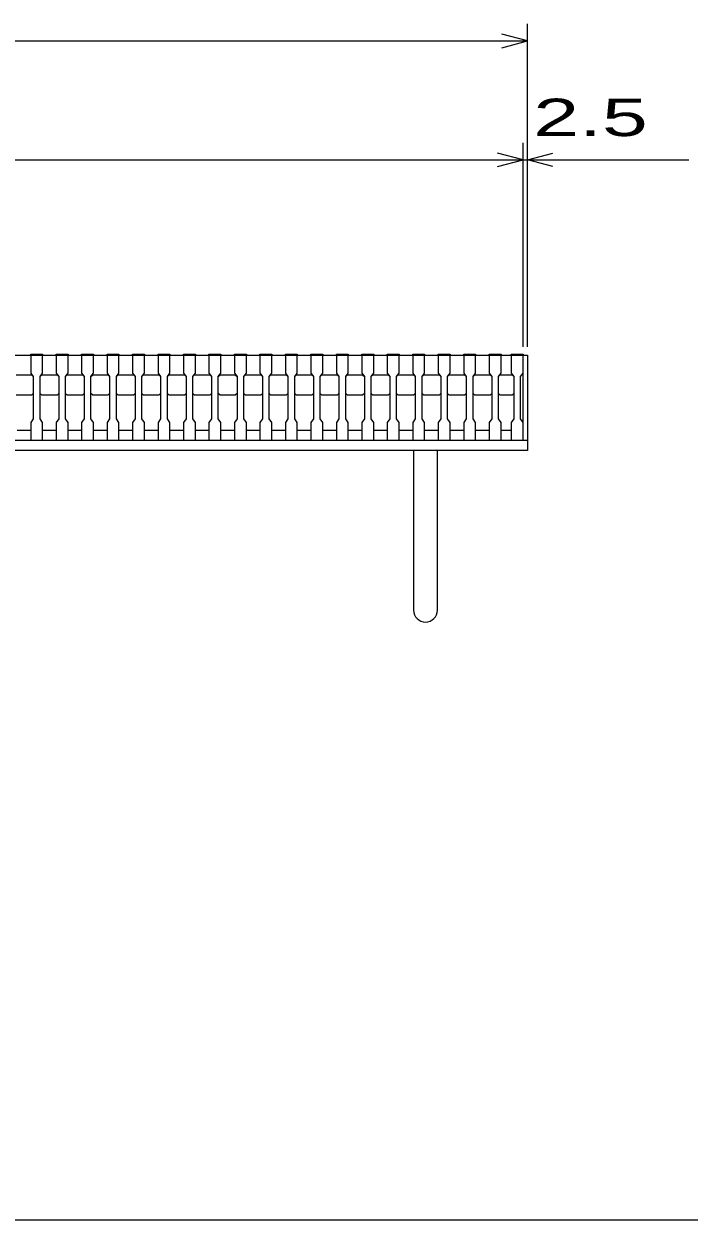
# Model space of a CAD drawing. Units: millimetres, scale not verified. Extents: x -1820 to 1731, y -1282 to 1054.
# Drawn here: x -718 to -326, y -1146 to -442 of the extents above; entities that cross this region are included whole.
import ezdxf
from ezdxf.enums import TextEntityAlignment as Align

# ---------------------------------------------------------------- set-up
doc = ezdxf.new("R2010")
doc.units = ezdxf.units.MM
doc.header["$LTSCALE"] = 10
for name, color, linetype, lineweight in [('0_2', 150, 'Continuous', 25), ('16', 3, 'Continuous', 25), ('19', 6, 'Continuous', 25), ('22', 2, 'Continuous', 25)]:
    doc.layers.add(name, color=color, linetype=linetype, lineweight=lineweight)
doc.styles.add('ベクトル', font='')
doc.styles.get('ベクトル').set_extended_font_data('ベクトル')

msp = doc.modelspace()

# ---------------------------------------------------------------- linework, layer by layer
at = {"layer": '0_2'}
msp.add_line((1731, -1146.5), (-1729, -1146.5), dxfattribs=at)
at = {"layer": '16'}
for p, q in [((-1419, -637.5), (-424, -637.5)), ((-714, -637.5), (-714, -636.8)), ((-714, -636.8), (-707, -636.8)), ((-714, -637.5), (-714, -648)), ((-707, -637.5), (-714, -637.5)), ((-707, -636.8), (-707, -637.5)), ((-707, -648), (-707, -637.5)), ((-699, -637.5), (-699, -636.8)), ((-699, -636.8), (-692, -636.8)), ((-699, -637.5), (-699, -648)), ((-692, -637.5), (-699, -637.5)), ((-692, -636.8), (-692, -637.5)), ((-692, -648), (-692, -637.5)), ((-684, -637.5), (-684, -636.8)), ((-684, -636.8), (-677, -636.8)), ((-684, -637.5), (-684, -648)), ((-677, -637.5), (-684, -637.5)), ((-677, -636.8), (-677, -637.5)), ((-677, -648), (-677, -637.5)), ((-669, -637.5), (-669, -636.8)), ((-669, -636.8), (-662, -636.8)), ((-669, -637.5), (-669, -648)), ((-662, -637.5), (-669, -637.5)), ((-662, -636.8), (-662, -637.5)), ((-662, -648), (-662, -637.5)), ((-654, -637.5), (-654, -636.8)), ((-654, -636.8), (-647, -636.8)), ((-654, -637.5), (-654, -648)), ((-647, -637.5), (-654, -637.5)), ((-647, -636.8), (-647, -637.5)), ((-647, -648), (-647, -637.5)), ((-639, -637.5), (-639, -636.8)), ((-639, -636.8), (-632, -636.8)), ((-639, -637.5), (-639, -648)), ((-632, -637.5), (-639, -637.5)), ((-632, -636.8), (-632, -637.5)), ((-632, -648), (-632, -637.5)), ((-624, -637.5), (-624, -636.8)), ((-624, -636.8), (-617, -636.8)), ((-624, -637.5), (-624, -648)), ((-617, -637.5), (-624, -637.5)), ((-617, -636.8), (-617, -637.5)), ((-617, -648), (-617, -637.5)), ((-609, -637.5), (-609, -636.8)), ((-609, -636.8), (-602, -636.8)), ((-609, -637.5), (-609, -648)), ((-602, -637.5), (-609, -637.5)), ((-602, -636.8), (-602, -637.5)), ((-602, -648), (-602, -637.5)), ((-594, -637.5), (-594, -636.8)), ((-594, -636.8), (-587, -636.8)), ((-594, -637.5), (-594, -648)), ((-587, -637.5), (-594, -637.5)), ((-587, -636.8), (-587, -637.5)), ((-587, -648), (-587, -637.5)), ((-579, -637.5), (-579, -636.8)), ((-579, -636.8), (-572, -636.8)), ((-579, -637.5), (-579, -648)), ((-572, -637.5), (-579, -637.5)), ((-572, -636.8), (-572, -637.5)), ((-572, -648), (-572, -637.5)), ((-564, -637.5), (-564, -636.8)), ((-564, -636.8), (-557, -636.8)), ((-564, -637.5), (-564, -648)), ((-557, -637.5), (-564, -637.5)), ((-557, -636.8), (-557, -637.5)), ((-557, -648), (-557, -637.5)), ((-549, -637.5), (-549, -636.8)), ((-549, -636.8), (-542, -636.8)), ((-549, -637.5), (-549, -648)), ((-542, -637.5), (-549, -637.5)), ((-542, -636.8), (-542, -637.5)), ((-542, -648), (-542, -637.5)), ((-534, -637.5), (-534, -636.8)), ((-534, -636.8), (-527, -636.8)), ((-534, -637.5), (-534, -648)), ((-527, -637.5), (-534, -637.5)), ((-527, -636.8), (-527, -637.5)), ((-527, -648), (-527, -637.5)), ((-519, -637.5), (-519, -636.8)), ((-519, -636.8), (-512, -636.8)), ((-519, -637.5), (-519, -648)), ((-512, -637.5), (-519, -637.5)), ((-512, -636.8), (-512, -637.5)), ((-512, -648), (-512, -637.5)), ((-504, -637.5), (-504, -636.8)), ((-504, -636.8), (-497, -636.8)), ((-504, -637.5), (-504, -648)), ((-497, -637.5), (-504, -637.5)), ((-497, -636.8), (-497, -637.5)), ((-497, -648), (-497, -637.5)), ((-489, -637.5), (-489, -636.8)), ((-489, -636.8), (-482, -636.8)), ((-489, -637.5), (-489, -648)), ((-482, -637.5), (-489, -637.5)), ((-482, -636.8), (-482, -637.5)), ((-482, -648), (-482, -637.5)), ((-474, -637.5), (-474, -636.8)), ((-474, -636.8), (-467, -636.8)), ((-474, -637.5), (-474, -648)), ((-467, -637.5), (-474, -637.5)), ((-467, -636.8), (-467, -637.5)), ((-467, -648), (-467, -637.5)), ((-459, -637.5), (-459, -636.8)), ((-459, -636.8), (-452, -636.8)), ((-459, -637.5), (-459, -648)), ((-452, -637.5), (-459, -637.5)), ((-452, -636.8), (-452, -637.5)), ((-452, -648), (-452, -637.5)), ((-444, -637.5), (-444, -636.8)), ((-444, -636.8), (-437, -636.8)), ((-444, -637.5), (-444, -648)), ((-437, -637.5), (-444, -637.5)), ((-437, -636.8), (-437, -637.5)), ((-437, -648), (-437, -637.5)), ((-431, -637.5), (-431, -636.8)), ((-431, -636.8), (-424, -636.8)), ((-431, -637.5), (-431, -648)), ((-424, -637.5), (-431, -637.5)), ((-424, -636.8), (-424, -637.5)), ((-424, -648), (-424, -637.5)), ((-424, -681.5), (-424, -637.5)), ((-722.5, -649), (-713.5, -649)), ((-714, -648), (-712.5, -650)), ((-713.5, -649), (-712.5, -650)), ((-712.5, -650), (-712.5, -675)), ((-708.5, -650), (-707, -648)), ((-708.5, -650), (-707.5, -649)), ((-708.5, -675), (-708.5, -650)), ((-707.5, -649), (-698.5, -649)), ((-699, -648), (-697.5, -650)), ((-698.5, -649), (-697.5, -650)), ((-697.5, -650), (-697.5, -675)), ((-693.5, -650), (-692, -648)), ((-693.5, -650), (-692.5, -649)), ((-693.5, -675), (-693.5, -650)), ((-692.5, -649), (-683.5, -649)), ((-684, -648), (-682.5, -650)), ((-683.5, -649), (-682.5, -650)), ((-682.5, -650), (-682.5, -675)), ((-678.5, -650), (-677, -648)), ((-678.5, -650), (-677.5, -649)), ((-678.5, -675), (-678.5, -650)), ((-677.5, -649), (-668.5, -649)), ((-669, -648), (-667.5, -650)), ((-668.5, -649), (-667.5, -650)), ((-667.5, -650), (-667.5, -675)), ((-663.5, -650), (-662, -648)), ((-663.5, -650), (-662.5, -649)), ((-663.5, -675), (-663.5, -650)), ((-662.5, -649), (-653.5, -649)), ((-654, -648), (-652.5, -650)), ((-653.5, -649), (-652.5, -650)), ((-652.5, -650), (-652.5, -675)), ((-648.5, -650), (-647, -648)), ((-648.5, -650), (-647.5, -649)), ((-648.5, -675), (-648.5, -650)), ((-647.5, -649), (-638.5, -649)), ((-639, -648), (-637.5, -650)), ((-638.5, -649), (-637.5, -650)), ((-637.5, -650), (-637.5, -675)), ((-633.5, -650), (-632, -648)), ((-633.5, -650), (-632.5, -649)), ((-633.5, -675), (-633.5, -650)), ((-632.5, -649), (-623.5, -649)), ((-624, -648), (-622.5, -650)), ((-623.5, -649), (-622.5, -650)), ((-622.5, -650), (-622.5, -675)), ((-618.5, -650), (-617, -648)), ((-618.5, -650), (-617.5, -649)), ((-618.5, -675), (-618.5, -650)), ((-617.5, -649), (-608.5, -649)), ((-609, -648), (-607.5, -650)), ((-608.5, -649), (-607.5, -650)), ((-607.5, -650), (-607.5, -675)), ((-603.5, -650), (-602, -648)), ((-603.5, -650), (-602.5, -649)), ((-603.5, -675), (-603.5, -650)), ((-602.5, -649), (-593.5, -649)), ((-594, -648), (-592.5, -650)), ((-593.5, -649), (-592.5, -650)), ((-592.5, -650), (-592.5, -675)), ((-588.5, -650), (-587, -648)), ((-588.5, -650), (-587.5, -649)), ((-588.5, -675), (-588.5, -650)), ((-587.5, -649), (-578.5, -649)), ((-579, -648), (-577.5, -650)), ((-578.5, -649), (-577.5, -650)), ((-577.5, -650), (-577.5, -675)), ((-573.5, -650), (-572, -648)), ((-573.5, -650), (-572.5, -649)), ((-573.5, -675), (-573.5, -650)), ((-572.5, -649), (-563.5, -649)), ((-564, -648), (-562.5, -650)), ((-563.5, -649), (-562.5, -650)), ((-562.5, -650), (-562.5, -675)), ((-558.5, -650), (-557, -648)), ((-558.5, -650), (-557.5, -649)), ((-558.5, -675), (-558.5, -650)), ((-557.5, -649), (-548.5, -649)), ((-549, -648), (-547.5, -650)), ((-548.5, -649), (-547.5, -650)), ((-547.5, -650), (-547.5, -675)), ((-543.5, -650), (-542, -648)), ((-543.5, -650), (-542.5, -649)), ((-543.5, -675), (-543.5, -650)), ((-542.5, -649), (-533.5, -649)), ((-534, -648), (-532.5, -650)), ((-533.5, -649), (-532.5, -650)), ((-532.5, -650), (-532.5, -675)), ((-528.5, -650), (-527, -648)), ((-528.5, -650), (-527.5, -649)), ((-528.5, -675), (-528.5, -650)), ((-527.5, -649), (-518.5, -649)), ((-519, -648), (-517.5, -650)), ((-518.5, -649), (-517.5, -650)), ((-517.5, -650), (-517.5, -675)), ((-513.5, -650), (-512, -648)), ((-513.5, -650), (-512.5, -649)), ((-513.5, -675), (-513.5, -650)), ((-512.5, -649), (-503.5, -649)), ((-504, -648), (-502.5, -650)), ((-503.5, -649), (-502.5, -650)), ((-502.5, -650), (-502.5, -675)), ((-498.5, -650), (-497, -648)), ((-498.5, -650), (-497.5, -649)), ((-498.5, -675), (-498.5, -650)), ((-497.5, -649), (-488.5, -649)), ((-489, -648), (-487.5, -650)), ((-488.5, -649), (-487.5, -650)), ((-487.5, -650), (-487.5, -675)), ((-483.5, -650), (-482, -648)), ((-483.5, -650), (-482.5, -649)), ((-483.5, -675), (-483.5, -650)), ((-482.5, -649), (-473.5, -649)), ((-474, -648), (-472.5, -650)), ((-473.5, -649), (-472.5, -650)), ((-472.5, -650), (-472.5, -675)), ((-468.5, -650), (-467, -648)), ((-468.5, -650), (-467.5, -649)), ((-468.5, -675), (-468.5, -650)), ((-467.5, -649), (-458.5, -649)), ((-459, -648), (-457.5, -650)), ((-458.5, -649), (-457.5, -650)), ((-457.5, -650), (-457.5, -675)), ((-453.5, -650), (-452, -648)), ((-453.5, -650), (-452.5, -649)), ((-453.5, -675), (-453.5, -650)), ((-452.5, -649), (-443.5, -649)), ((-444, -648), (-442.5, -650)), ((-443.5, -649), (-442.5, -650)), ((-442.5, -650), (-442.5, -675)), ((-438.5, -650), (-437, -648)), ((-438.5, -650), (-437.5, -649)), ((-438.5, -675), (-438.5, -650)), ((-437.5, -649), (-430.5, -649)), ((-431, -648), (-429.5, -650)), ((-430.5, -649), (-429.5, -650)), ((-429.5, -650), (-429.5, -675)), ((-425.5, -650), (-424, -648)), ((-425.5, -675), (-425.5, -650)), ((-713.5, -661), (-722.5, -661)), ((-712.5, -660), (-713.5, -661)), ((-707.5, -661), (-708.5, -660)), ((-698.5, -661), (-707.5, -661)), ((-697.5, -660), (-698.5, -661)), ((-692.5, -661), (-693.5, -660)), ((-683.5, -661), (-692.5, -661)), ((-682.5, -660), (-683.5, -661)), ((-677.5, -661), (-678.5, -660)), ((-668.5, -661), (-677.5, -661)), ((-667.5, -660), (-668.5, -661)), ((-662.5, -661), (-663.5, -660)), ((-653.5, -661), (-662.5, -661)), ((-652.5, -660), (-653.5, -661)), ((-647.5, -661), (-648.5, -660)), ((-638.5, -661), (-647.5, -661)), ((-637.5, -660), (-638.5, -661)), ((-632.5, -661), (-633.5, -660)), ((-623.5, -661), (-632.5, -661)), ((-622.5, -660), (-623.5, -661)), ((-617.5, -661), (-618.5, -660)), ((-608.5, -661), (-617.5, -661)), ((-607.5, -660), (-608.5, -661)), ((-602.5, -661), (-603.5, -660)), ((-593.5, -661), (-602.5, -661)), ((-592.5, -660), (-593.5, -661)), ((-587.5, -661), (-588.5, -660)), ((-578.5, -661), (-587.5, -661)), ((-577.5, -660), (-578.5, -661)), ((-572.5, -661), (-573.5, -660)), ((-563.5, -661), (-572.5, -661)), ((-562.5, -660), (-563.5, -661)), ((-557.5, -661), (-558.5, -660)), ((-548.5, -661), (-557.5, -661)), ((-547.5, -660), (-548.5, -661)), ((-542.5, -661), (-543.5, -660)), ((-533.5, -661), (-542.5, -661)), ((-532.5, -660), (-533.5, -661)), ((-527.5, -661), (-528.5, -660)), ((-518.5, -661), (-527.5, -661)), ((-517.5, -660), (-518.5, -661)), ((-512.5, -661), (-513.5, -660)), ((-503.5, -661), (-512.5, -661)), ((-502.5, -660), (-503.5, -661)), ((-497.5, -661), (-498.5, -660)), ((-488.5, -661), (-497.5, -661)), ((-487.5, -660), (-488.5, -661)), ((-482.5, -661), (-483.5, -660)), ((-473.5, -661), (-482.5, -661)), ((-472.5, -660), (-473.5, -661)), ((-467.5, -661), (-468.5, -660)), ((-458.5, -661), (-467.5, -661)), ((-457.5, -660), (-458.5, -661)), ((-452.5, -661), (-453.5, -660)), ((-443.5, -661), (-452.5, -661)), ((-442.5, -660), (-443.5, -661)), ((-437.5, -661), (-438.5, -660)), ((-430.5, -661), (-437.5, -661)), ((-429.5, -660), (-430.5, -661)), ((-712.5, -675), (-714, -677)), ((-707, -677), (-708.5, -675)), ((-697.5, -675), (-699, -677)), ((-692, -677), (-693.5, -675)), ((-682.5, -675), (-684, -677)), ((-677, -677), (-678.5, -675)), ((-667.5, -675), (-669, -677)), ((-662, -677), (-663.5, -675)), ((-652.5, -675), (-654, -677)), ((-647, -677), (-648.5, -675)), ((-637.5, -675), (-639, -677)), ((-632, -677), (-633.5, -675)), ((-622.5, -675), (-624, -677)), ((-617, -677), (-618.5, -675)), ((-607.5, -675), (-609, -677)), ((-602, -677), (-603.5, -675)), ((-592.5, -675), (-594, -677)), ((-587, -677), (-588.5, -675)), ((-577.5, -675), (-579, -677)), ((-572, -677), (-573.5, -675)), ((-562.5, -675), (-564, -677)), ((-557, -677), (-558.5, -675)), ((-547.5, -675), (-549, -677)), ((-542, -677), (-543.5, -675)), ((-532.5, -675), (-534, -677)), ((-527, -677), (-528.5, -675)), ((-517.5, -675), (-519, -677)), ((-512, -677), (-513.5, -675)), ((-502.5, -675), (-504, -677)), ((-497, -677), (-498.5, -675)), ((-487.5, -675), (-489, -677)), ((-482, -677), (-483.5, -675)), ((-472.5, -675), (-474, -677)), ((-467, -677), (-468.5, -675)), ((-457.5, -675), (-459, -677)), ((-452, -677), (-453.5, -675)), ((-442.5, -675), (-444, -677)), ((-437, -677), (-438.5, -675)), ((-429.5, -675), (-431, -677)), ((-424, -677), (-425.5, -675)), ((-722, -681.5), (-714, -681.5)), ((-714, -677), (-714, -687.5)), ((-707, -687.5), (-707, -677)), ((-707, -681.5), (-699, -681.5)), ((-699, -677), (-699, -687.5)), ((-692, -687.5), (-692, -677)), ((-692, -681.5), (-684, -681.5)), ((-684, -677), (-684, -687.5)), ((-677, -687.5), (-677, -677)), ((-677, -681.5), (-669, -681.5)), ((-669, -677), (-669, -687.5)), ((-662, -687.5), (-662, -677)), ((-662, -681.5), (-654, -681.5)), ((-654, -677), (-654, -687.5)), ((-647, -687.5), (-647, -677)), ((-647, -681.5), (-639, -681.5)), ((-639, -677), (-639, -687.5)), ((-632, -687.5), (-632, -677)), ((-632, -681.5), (-624, -681.5)), ((-624, -677), (-624, -687.5)), ((-617, -687.5), (-617, -677)), ((-617, -681.5), (-609, -681.5)), ((-609, -677), (-609, -687.5)), ((-602, -687.5), (-602, -677)), ((-602, -681.5), (-594, -681.5)), ((-594, -677), (-594, -687.5)), ((-587, -687.5), (-587, -677)), ((-587, -681.5), (-579, -681.5)), ((-579, -677), (-579, -687.5)), ((-572, -687.5), (-572, -677)), ((-572, -681.5), (-564, -681.5)), ((-564, -677), (-564, -687.5)), ((-557, -687.5), (-557, -677)), ((-557, -681.5), (-549, -681.5)), ((-549, -677), (-549, -687.5)), ((-542, -687.5), (-542, -677)), ((-542, -681.5), (-534, -681.5)), ((-534, -677), (-534, -687.5)), ((-527, -687.5), (-527, -677)), ((-527, -681.5), (-519, -681.5)), ((-519, -677), (-519, -687.5)), ((-512, -687.5), (-512, -677)), ((-512, -681.5), (-504, -681.5)), ((-504, -677), (-504, -687.5)), ((-497, -687.5), (-497, -677)), ((-497, -681.5), (-489, -681.5)), ((-489, -677), (-489, -687.5)), ((-482, -687.5), (-482, -677)), ((-482, -681.5), (-474, -681.5)), ((-474, -677), (-474, -687.5)), ((-467, -687.5), (-467, -677)), ((-467, -681.5), (-459, -681.5)), ((-459, -677), (-459, -687.5)), ((-452, -687.5), (-452, -677)), ((-452, -681.5), (-444, -681.5)), ((-444, -677), (-444, -687.5)), ((-437, -687.5), (-437, -677)), ((-437, -681.5), (-431, -681.5)), ((-431, -677), (-431, -687.5)), ((-424, -687.5), (-424, -677)), ((-714, -687.5), (-707, -687.5)), ((-699, -687.5), (-692, -687.5)), ((-684, -687.5), (-677, -687.5)), ((-669, -687.5), (-662, -687.5)), ((-654, -687.5), (-647, -687.5)), ((-639, -687.5), (-632, -687.5)), ((-624, -687.5), (-617, -687.5)), ((-609, -687.5), (-602, -687.5)), ((-594, -687.5), (-587, -687.5)), ((-579, -687.5), (-572, -687.5)), ((-564, -687.5), (-557, -687.5)), ((-549, -687.5), (-542, -687.5)), ((-534, -687.5), (-527, -687.5)), ((-519, -687.5), (-512, -687.5)), ((-504, -687.5), (-497, -687.5)), ((-489, -687.5), (-482, -687.5)), ((-474, -687.5), (-467, -687.5)), ((-459, -687.5), (-452, -687.5)), ((-444, -687.5), (-437, -687.5)), ((-431, -687.5), (-424, -687.5))]:
    msp.add_line(p, q, dxfattribs=at)
at = {"layer": '19'}
for p, q in [((-424, -637.5), (-421.5, -637.5)), ((-421.5, -637.5), (-421.5, -687.5)), ((-1421.5, -687.5), (-421.5, -687.5)), ((-421.5, -687.5), (-421.5, -693.5)), ((-421.5, -693.5), (-1421.5, -693.5)), ((-488.5, -693.5), (-488.5, -787.5)), ((-474.5, -787.5), (-474.5, -693.5))]:
    msp.add_line(p, q, dxfattribs=at)
msp.add_arc((-481.5, -787.5), 7, 180, 0, dxfattribs=at)
at = {"layer": '22', "color": 4}
for p, q in [((-421.5, -632.5), (-421.5, -442.5)), ((-421.5, -452.5), (-436.5, -448.5)), ((-1421.5, -452.5), (-421.5, -452.5)), ((-436.5, -456.5), (-421.5, -452.5)), ((-424, -632.5), (-424, -512.5)), ((-421.5, -632.5), (-421.5, -512.5)), ((-424, -522.5), (-439, -518.5)), ((-421.5, -522.5), (-406.5, -518.5)), ((-1419, -522.5), (-424, -522.5)), ((-439, -526.5), (-424, -522.5)), ((-424, -522.5), (-421.5, -522.5)), ((-406.5, -526.5), (-421.5, -522.5)), ((-421.5, -522.5), (-326.5, -522.5))]:
    msp.add_line(p, q, dxfattribs=at)

# ---------------------------------------------------------------- texts
at = {"layer": '22', "style": 'ベクトル', "width": 1.65}
msp.add_text(' 2.5 ', height=21.99, dxfattribs=at).set_placement((-431.5, -497.5), align=Align.MIDDLE_LEFT)

doc.saveas('drawing.dxf')
